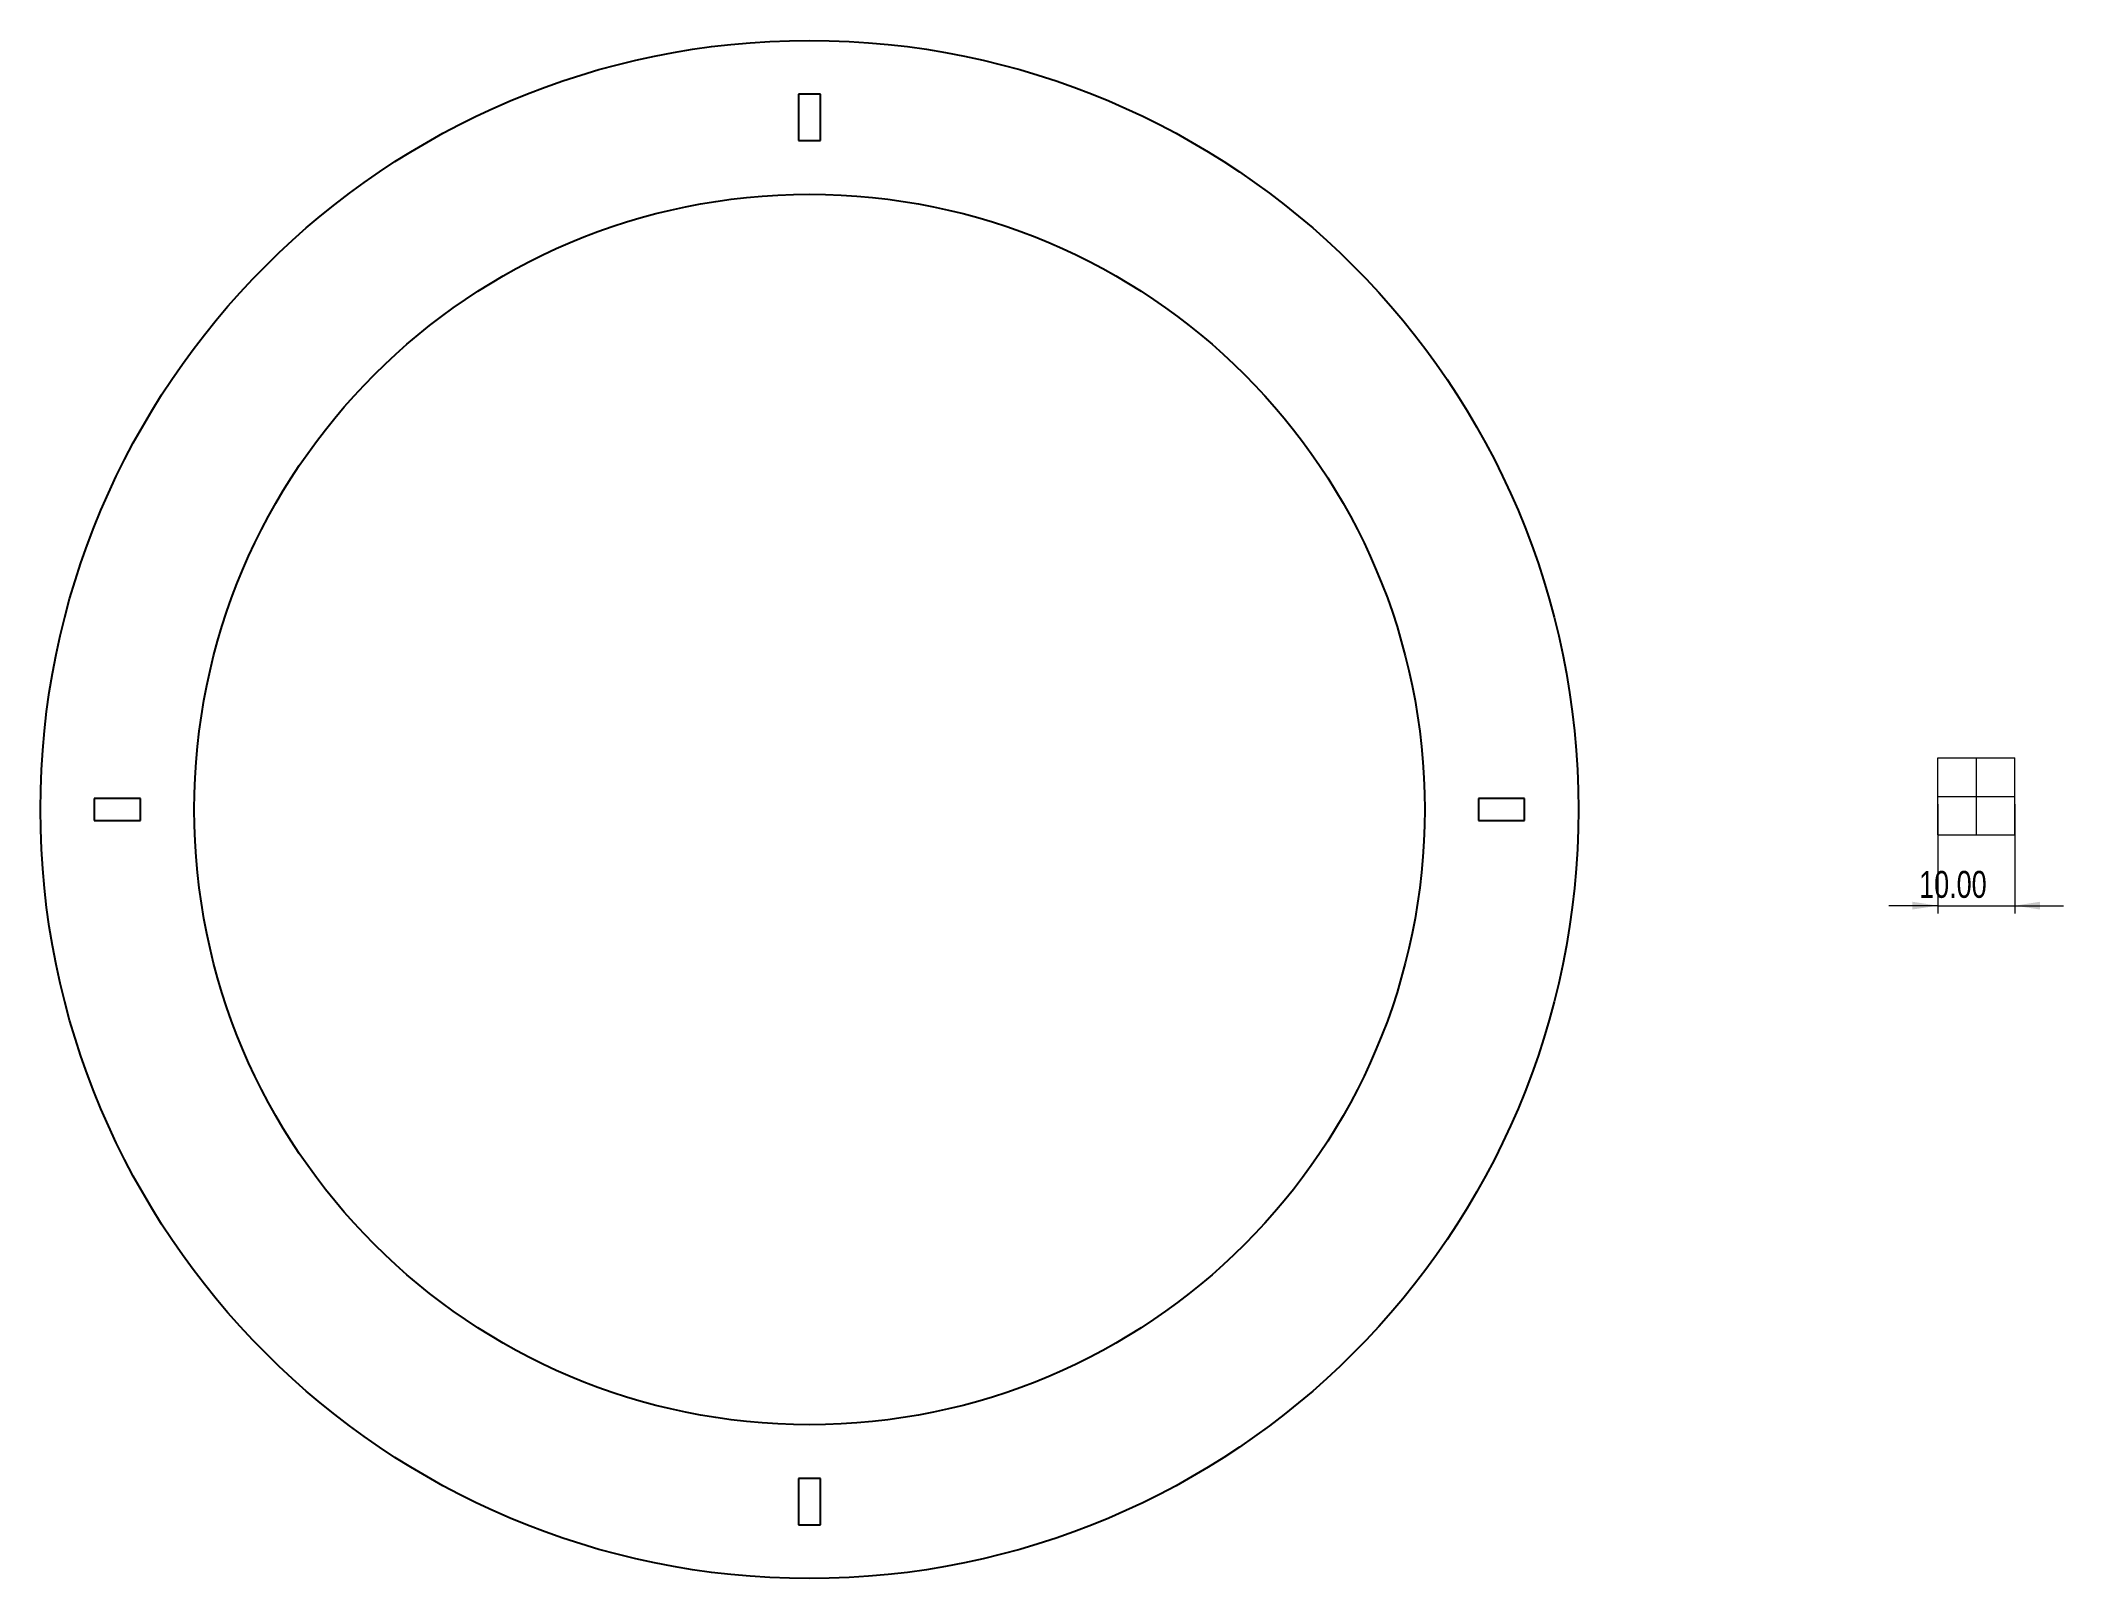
# Model space of a CAD drawing. Header units: millimetres. Extents: x 1 to 264, y 6 to 206.
import ezdxf

# ---------------------------------------------------------------- set-up
doc = ezdxf.new("R2010")
doc.units = ezdxf.units.MM
doc.header["$PDSIZE"] = -1
doc.linetypes.add('CENTERX2', pattern=[20.32, 12.7, -2.54, 2.54, -2.54])
doc.styles.add('SLDTEXTSTYLE0', font='TXT', dxfattribs={"width": 0.75})
doc.dimstyles.new('SLDDIMSTYLE0', dxfattribs={"dimtxt": 3.5, "dimasz": 3.302, "dimexe": 0, "dimexo": 0.0625, "dimgap": 0.875, "dimtad": 1, "dimrnd": 1e-09, "dimzin": 4, "dimdsep": 46, "dimtxsty": 'SLDTEXTSTYLE0', "dimsah": 1, "dimcen": 0.09, "dimadec": 0, "dimazin": 1, "dimtfac": 1, "dimtmove": 0, "dimatfit": 0, "dimfxl": 1, "dimfrac": 2, "dimtolj": 1, "dimtzin": 12, "dimarcsym": 0})

# ---------------------------------------------------------------- blocks, each defined once
blk = doc.blocks.new('_D')
at = {"color": 7, "linetype": 'Continuous', "lineweight": 18}
for p, q in [((247.5, 106.83), (247.5, 92.62)), ((257.5, 106.83), (257.5, 92.62)), ((247.5, 93.62), (241.15, 93.62)), ((247.5, 93.62), (257.5, 93.62)), ((257.5, 93.62), (263.85, 93.62))]:
    blk.add_line(p, q, dxfattribs=at)
for points in [[(247.5, 93.62), (244.2, 94.13), (244.2, 93.12)], [(257.5, 93.62), (260.8, 93.12), (260.8, 94.13)]]:
    blk.add_solid(points, dxfattribs=at)
at = {"color": 7, "linetype": 'Continuous', "lineweight": 18, "insert": (245.07, 98.14), "char_height": 3.5, "attachment_point": 1, "style": 'SLDTEXTSTYLE0'}
blk.add_mtext('10.00', dxfattribs=at)

msp = doc.modelspace()

# ---------------------------------------------------------------- linework, layer by layer
at = {"color": 7, "linetype": 'Continuous', "lineweight": 25}
for p, q in [((102.197, 199.126), (99.347, 199.126)), ((99.347, 199.126), (99.347, 193.126)), ((102.197, 193.126), (102.197, 199.126)), ((99.347, 193.126), (102.197, 193.126)), ((7.772, 107.551), (7.772, 104.701)), ((13.772, 107.551), (7.772, 107.551)), ((13.772, 104.701), (13.772, 107.551)), ((193.772, 107.551), (187.772, 107.551)), ((187.772, 107.551), (187.772, 104.701)), ((193.772, 104.701), (193.772, 107.551)), ((7.772, 104.701), (13.772, 104.701)), ((187.772, 104.701), (193.772, 104.701)), ((102.197, 19.126), (99.347, 19.126)), ((99.347, 19.126), (99.347, 13.126)), ((102.197, 13.126), (102.197, 19.126)), ((99.347, 13.126), (102.197, 13.126))]:
    msp.add_line(p, q, dxfattribs=at)
at = {"color": 7, "linetype": 'Continuous', "lineweight": 18}
for p, q in [((247.499, 102.825), (247.499, 112.825)), ((247.499, 112.825), (257.499, 112.825)), ((257.499, 102.825), (257.499, 112.825)), ((247.499, 102.825), (257.499, 102.825))]:
    msp.add_line(p, q, dxfattribs=at)
at = {"color": 7, "linetype": 'CENTERX2', "lineweight": 18}
for p, q in [((252.499, 112.825), (252.499, 102.825)), ((247.499, 107.825), (257.499, 107.825))]:
    msp.add_line(p, q, dxfattribs=at)
at = {"color": 7, "linetype": 'Continuous', "lineweight": 25}
for radius in [100, 80]:
    msp.add_circle((100.772, 106.126), radius, dxfattribs=at)
at = {"color": 7, "linetype": 'Continuous', "lineweight": 0}
msp.add_point((252.499, 107.825), dxfattribs=at)

# ---------------------------------------------------------------- dimensions: what is measured, and where the dimension line sits
at = {"color": 7, "linetype": 'Continuous', "lineweight": 18}
dim = msp.add_linear_dim(base=(257.499, 93.623), p1=(247.499, 107.825), p2=(257.499, 107.825), dimstyle='SLDDIMSTYLE0', dxfattribs=at)
dim.commit()
dim.dimension.update_dxf_attribs({"geometry": '_D', "text_midpoint": (250.893, 93.623), "dimtype": 160})

doc.saveas('drawing.dxf')
